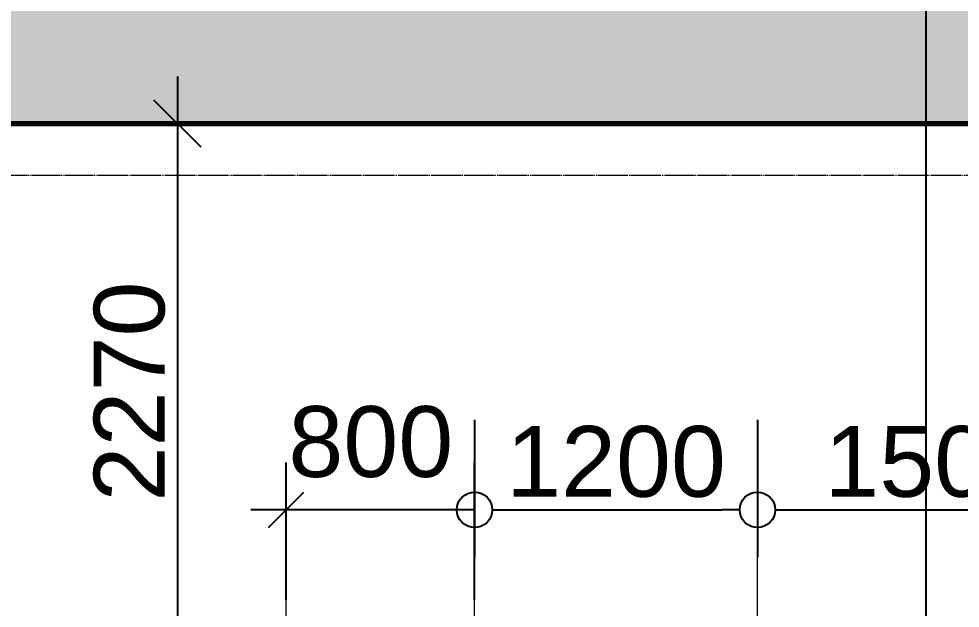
# Model space of a CAD drawing. Header units: millimetres. Extents: x -853228 to -774597, y -17231 to 22435.
# Drawn here: x -835737 to -831743, y 10361 to 12858 of the extents above; entities that cross this region are included whole.
import ezdxf

# ---------------------------------------------------------------- set-up
doc = ezdxf.new("R2010")
doc.units = ezdxf.units.MM
doc.linetypes.add('DPA_Grid _ Level 100', pattern=[10, 5.5, -1.6, 1.3, -1.6])
doc.linetypes.add('DPA_Hidden 50', pattern=[3, 2, -1])
for name, color, linetype, lineweight in [('A-ANNO-DIMS', 1, 'Continuous', 9), ('A-ANNO-NOTE', 3, 'Continuous', 25), ('A-DETL', 1, 'Continuous', 70), ('A-WALL', 5, 'Continuous', 35), ('A-WALL-PATT', 1, 'Continuous', 35), ('S-GRID', 251, 'Continuous', 9), ('WALL-E', 2, 'Continuous', 35)]:
    doc.layers.add(name, color=color, linetype=linetype, lineweight=lineweight)
doc.styles.add('Arial_2', font='arial.ttf', dxfattribs={"height": 300})
doc.dimstyles.new('DPA-DIM-3_0_C-C', dxfattribs={"dimscale": 304.8, "dimtxt": 306.07782, "dimasz": 0.492126, "dimexe": 0.656168, "dimexo": 0.0625, "dimgap": 0.164042, "dimtad": 1, "dimdec": 0, "dimzin": 0, "dimdsep": 46, "dimtxsty": 'Arial_2', "dimblk1": 'DOTBLANK', "dimblk2": 'DOTBLANK', "dimsah": 1, "dimcen": 0.09, "dimdle": 0.656168, "dimadec": 8, "dimazin": 0, "dimtfac": 1, "dimtdec": 4, "dimtix": 1, "dimtmove": 0, "dimatfit": 3, "dimfxl": 1.312336, "dimfxlon": 1, "dimtvp": 1, "dimtolj": 1, "dimtzin": 0, "dimarcsym": 2})
doc.dimstyles.new('DPA-DIM-3_0_C-T', dxfattribs={"dimscale": 304.8, "dimtxt": 306.07782, "dimasz": 0.492126, "dimexe": 0.656168, "dimexo": 0.0625, "dimgap": 0.164042, "dimtad": 0, "dimjust": 2, "dimdec": 0, "dimzin": 0, "dimdsep": 46, "dimtxsty": 'Arial_2', "dimblk1": 'DOTBLANK', "dimblk2": 'OBLIQUE', "dimsah": 1, "dimcen": 0.09, "dimdle": 0.656168, "dimadec": 8, "dimazin": 0, "dimtfac": 1, "dimtdec": 4, "dimtix": 1, "dimtmove": 2, "dimatfit": 3, "dimfxl": 1.312336, "dimfxlon": 1, "dimtvp": 1, "dimtolj": 1, "dimtzin": 0, "dimarcsym": 2})
doc.dimstyles.new('DPA-DIM-3_0_T-T', dxfattribs={"dimscale": 304.8, "dimtxt": 306.07782, "dimasz": 0.656168, "dimexe": 0.656168, "dimexo": 0.0625, "dimgap": 0.164042, "dimtad": 1, "dimdec": 0, "dimzin": 0, "dimdsep": 46, "dimtxsty": 'Arial_2', "dimblk1": 'OBLIQUE', "dimblk2": 'OBLIQUE', "dimsah": 1, "dimcen": 0.09, "dimdle": 0.656168, "dimadec": 8, "dimazin": 0, "dimtfac": 1, "dimtdec": 4, "dimtix": 1, "dimtmove": 0, "dimatfit": 3, "dimfxl": 1.312336, "dimfxlon": 1, "dimtvp": 1, "dimtolj": 1, "dimtzin": 0, "dimarcsym": 2})

# ---------------------------------------------------------------- blocks, each defined once
blk = doc.blocks.new('_Oblique')
at = {"color": 0, "linetype": 'ByBlock', "lineweight": -2}
blk.add_line((-0.5, -0.5), (0.5, 0.5), dxfattribs=at)
blk = doc.blocks.new('*D323')
at = {"layer": 'A-ANNO-DIMS', "color": 0, "lineweight": -2, "transparency": 16777216}
for p, q in [((-33381, 9035), (-33381, 6365)), ((-33000.1, 8835), (-33581, 8835)), ((-33000.1, 6565), (-33581, 6565))]:
    blk.add_line(p, q, dxfattribs=at)
at = {"layer": 'Defpoints', "color": 0, "transparency": 16777216}
for p in [(-32981, 8835), (-33381, 6565), (-32981, 6565)]:
    blk.add_point(p, dxfattribs=at)
at = {"layer": 'A-ANNO-DIMS', "color": 0, "lineweight": -2, "transparency": 16777216, "xscale": 200, "yscale": 200, "zscale": 200}
for p, rotation in [((-33381, 8835), 90), ((-33381, 6565), 270)]:
    blk.add_blockref('_Oblique', p, dxfattribs=dict(at, rotation=rotation))
at = {"layer": 'A-ANNO-DIMS', "color": 0, "transparency": 16777216, "insert": (-33584.2, 7700), "char_height": 300, "width": 1107.531, "attachment_point": 5, "rotation": 90, "style": 'Arial_2'}
blk.add_mtext('\\A1;2270', dxfattribs=at)
blk = doc.blocks.new('_DotBlank')
at = {"color": 0, "linetype": 'ByBlock', "lineweight": -2}
blk.add_line((-0.5, 0), (-1, 0), dxfattribs=at)
blk.add_circle((0, 0), 0.5, dxfattribs=at)
blk = doc.blocks.new('*D369')
at = {"layer": 'A-ANNO-DIMS', "color": 0, "lineweight": -2, "transparency": 16777216}
for p, q in [((-32120.6, 7579.4), (-32120.6, 6998.5)), ((-30920.6, 7579.4), (-30920.6, 6998.5)), ((-31970.6, 7198.5), (-31070.6, 7198.5))]:
    blk.add_line(p, q, dxfattribs=at)
at = {"layer": 'Defpoints', "color": 0, "transparency": 16777216}
for p in [(-32120.6, 7598.5), (-30920.6, 7598.5), (-30920.6, 7198.5)]:
    blk.add_point(p, dxfattribs=at)
at = {"layer": 'A-ANNO-DIMS', "color": 0, "lineweight": -2, "transparency": 16777216, "xscale": 150, "yscale": 150, "zscale": 150, "rotation": 180}
blk.add_blockref('_DotBlank', (-32120.6, 7198.5), dxfattribs=at)
at = {"layer": 'A-ANNO-DIMS', "color": 0, "lineweight": -2, "transparency": 16777216, "xscale": 150, "yscale": 150, "zscale": 150}
blk.add_blockref('_DotBlank', (-30920.6, 7198.5), dxfattribs=at)
at = {"layer": 'A-ANNO-DIMS', "color": 0, "transparency": 16777216, "insert": (-31520.6, 7401.6), "char_height": 300, "width": 1107.531, "attachment_point": 5, "style": 'Arial_2'}
blk.add_mtext('\\A1;1200', dxfattribs=at)
blk = doc.blocks.new('*D370')
at = {"layer": 'A-ANNO-DIMS', "color": 0, "lineweight": -2, "transparency": 16777216}
for p, q in [((-30920.6, 7579.4), (-30920.6, 6998.5)), ((-29420.6, 7579.4), (-29420.6, 6998.5)), ((-30770.6, 7198.5), (-29570.6, 7198.5))]:
    blk.add_line(p, q, dxfattribs=at)
at = {"layer": 'Defpoints', "color": 0, "transparency": 16777216}
for p in [(-30920.6, 7598.5), (-29420.6, 7598.5), (-29420.6, 7198.5)]:
    blk.add_point(p, dxfattribs=at)
at = {"layer": 'A-ANNO-DIMS', "color": 0, "lineweight": -2, "transparency": 16777216, "xscale": 150, "yscale": 150, "zscale": 150, "rotation": 180}
blk.add_blockref('_DotBlank', (-30920.6, 7198.5), dxfattribs=at)
at = {"layer": 'A-ANNO-DIMS', "color": 0, "lineweight": -2, "transparency": 16777216, "xscale": 150, "yscale": 150, "zscale": 150}
blk.add_blockref('_DotBlank', (-29420.6, 7198.5), dxfattribs=at)
at = {"layer": 'A-ANNO-DIMS', "color": 0, "transparency": 16777216, "insert": (-30170.6, 7401.6), "char_height": 300, "width": 1107.531, "attachment_point": 5, "style": 'Arial_2'}
blk.add_mtext('\\A1;1500', dxfattribs=at)
blk = doc.blocks.new('*D373')
at = {"layer": 'Defpoints', "color": 0, "transparency": 16777216}
for p in [(-32120.6, 7198.5), (-32120.6, 7057.1), (-32120.6, 7057.1)]:
    blk.add_point(p, dxfattribs=at)
blk = doc.blocks.new('_None')
blk = doc.blocks.new('*D374')
at = {"layer": 'A-ANNO-DIMS', "color": 0, "lineweight": -2, "transparency": 16777216}
for p, q in [((-32920.6, 6817.5), (-32920.6, 7398.5)), ((-32120.6, 6817.5), (-32120.6, 7398.5)), ((-32920.6, 7198.5), (-33070.6, 7198.5)), ((-32120.6, 7198.5), (-32920.6, 7198.5)), ((-31970.6, 7198.5), (-31820.6, 7198.5))]:
    blk.add_line(p, q, dxfattribs=at)
at = {"layer": 'Defpoints', "color": 0, "transparency": 16777216}
for p in [(-32920.6, 7198.5), (-32920.6, 6798.5), (-32120.6, 6798.5)]:
    blk.add_point(p, dxfattribs=at)
at = {"layer": 'A-ANNO-DIMS', "color": 0, "lineweight": -2, "transparency": 16777216, "xscale": 150, "yscale": 150, "zscale": 150}
blk.add_blockref('_Oblique', (-32920.6, 7198.5), dxfattribs=at)
at = {"layer": 'A-ANNO-DIMS', "color": 0, "lineweight": -2, "transparency": 16777216, "xscale": 150, "yscale": 150, "zscale": 150, "rotation": 180}
blk.add_blockref('_DotBlank', (-32120.6, 7198.5), dxfattribs=at)
at = {"layer": 'A-ANNO-DIMS', "color": 0, "transparency": 16777216, "insert": (-32910.6, 7637.9), "char_height": 300, "width": 830.648, "attachment_point": 1, "line_spacing_factor": 0.941778, "style": 'Arial_2'}
blk.add_mtext('\\A1;800', dxfattribs=at)
blk = doc.blocks.new('C-1-PP19-AR-4261-01-B_20250910-022855_EXDIM')
at = {"layer": 'A-DETL', "color": 55, "linetype": 'DPA_Hidden 50', "lineweight": 9}
for p, q in [((-32120.6, 4452.5), (-32120.6, 7452.5)), ((-30920.6, 652.5), (-30920.6, 7452.5)), ((-32920.6, 6215), (-32920.6, 7215))]:
    blk.add_line(p, q, dxfattribs=at)
at = {"layer": 'S-GRID', "linetype": 'DPA_Grid _ Level 100'}
blk.add_line((22800, 8615), (-50217.4, 8615), dxfattribs=at)
at = {"layer": 'A-ANNO-DIMS'}
dim = blk.add_linear_dim(base=(-33381, 6565), p1=(-32981, 8835), p2=(-32981, 6565), angle=90, dimstyle='DPA-DIM-3_0_T-T', override={"dimpost": '<>', "dimfxl": 2270.002991}, dxfattribs=at)
dim.commit()
dim.dimension.update_dxf_attribs({"geometry": '*D323', "text_midpoint": (-33584.2, 7700)})
dim = blk.add_linear_dim(base=(-32920.6, 7198.5), p1=(-32120.6, 6798.5), p2=(-32920.6, 6798.5), dimstyle='DPA-DIM-3_0_C-T', override={"dimpost": '<>', "dimfxl": 800}, dxfattribs=at)
dim.commit()
dim.dimension.update_dxf_attribs({"geometry": '*D374', "text_midpoint": (-32495.2, 7437.9), "dimtype": 160})
for base, p1, p2, override, picture, middle in [((-30920.6, 7198.5), (-32120.6, 7598.5), (-30920.6, 7598.5), {"dimpost": '<>', "dimfxl": 1200}, '*D369', (-31520.6, 7401.6)), ((-29420.6, 7198.5), (-30920.6, 7598.5), (-29420.6, 7598.5), {"dimpost": '<>', "dimfxl": 1500}, '*D370', (-30170.6, 7401.6))]:
    dim = blk.add_linear_dim(base=base, p1=p1, p2=p2, dimstyle='DPA-DIM-3_0_C-C', override=override, dxfattribs=at)
    dim.commit()
    dim.dimension.update_dxf_attribs({"geometry": picture, "text_midpoint": middle})
dim = blk.add_linear_dim(base=(-32120.6, 7198.5), p1=(-32120.6, 7057.1), p2=(-32120.6, 7057.1), text=' ', dimstyle='DPA-DIM-3_0_C-T', override={"dimpost": '<>', "dimblk": 'None', "dimse1": 1, "dimse2": 1, "dimsd1": 1, "dimsd2": 1, "dimfxl": 0}, dxfattribs=at)
dim.commit()
dim.dimension.update_dxf_attribs({"geometry": '*D373', "text_midpoint": (-32120.6, 7198.5)})

msp = doc.modelspace()

# ---------------------------------------------------------------- hatches: boundary and pattern name
at = {"layer": 'A-WALL-PATT', "lineweight": 9}
h = msp.add_hatch(dxfattribs=at)
h.set_pattern_fill('FP_1', color=256, style=0, pattern_type=2)
h.set_pattern_definition([(50, (0, 0), (728.7365, -63.75582), [76.2, -838.2]), (355, (0, 0), (-140.9716, 764.2276), [60.96, -670.56]), (100.451, (60.7, -5.3), (587.77, 700.46675), [64.76, -712.36]), (46.184, (0, 203.2), (1084.3162, -168.171), [114.3, -1257.3]), (96.636, (90.4, 189.2), (949.6099, 989.7098), [97.14, -1068.54]), (351.184, (0, 203.2), (949.6206, 989.7012), [91.44, -1005.84]), (21, (101.6, 152.4), (606.45787, -409.06057), [76.2, -838.2]), (326, (101.6, 152.4), (247.20834, 736.7529), [60.96, -670.56]), (71.451, (152.14, 118.3), (853.66825, 327.6855), [64.76, -712.36]), (37.5, (0, 0), (12.35469, 338.22012), [33.528, -628.904, 33.528, -647.192, -673.1]), (37.5, (0, 0), (12.35469, 338.22012), [-1343.152, 33.528, -639.572]), (7.5, (0, 0), (267.27887, 400.72213), [33.528, -354.584, 33.528, -613.664, -256.54]), (7.5, (0, 0), (267.27887, 400.72213), [-1035.304, 33.528, -223.012]), (327.5, (-226.57, 0), (542.36333, -22.915345), [33.528, -220.472, 33.528, -758.952, -1051.56]), (327.5, (-226.57, 0), (542.36333, -22.915345), [-1046.48, 33.528, -1018.032]), (317.5, (-328.17, 0), (592.51696, 101.7071), [33.528, -296.672, 33.528, -492.76, -746.76]), (317.5, (-328.17, 0), (592.51696, 101.7071), [-856.488, 33.528, -713.232])])
h.paths.add_polyline_path([(-778775, 12414), (-778775, 13914), (-848907.4, 13914), (-848907.4, 12414), (-783187.4, 12414)])

# ---------------------------------------------------------------- linework, layer by layer
at = {"layer": 'A-ANNO-NOTE'}
msp.add_line((-831887.5, 9247.8), (-831887.5, 14965.9), dxfattribs=at)
at = {"layer": 'A-WALL', "color": 7, "lineweight": 70}
msp.add_line((-778775, 12414), (-848907.4, 12414), dxfattribs=at)
at = {"layer": 'WALL-E'}
for p, q in [((-847407.4, 12414), (-778775, 12414)), ((-778775, 12414), (-847407.4, 12414))]:
    msp.add_line(p, q, dxfattribs=at)

# ---------------------------------------------------------------- block references
msp.add_blockref('C-1-PP19-AR-4261-01-B_20250910-022855_EXDIM', (-801682.4, 3579))

doc.saveas('drawing.dxf')
